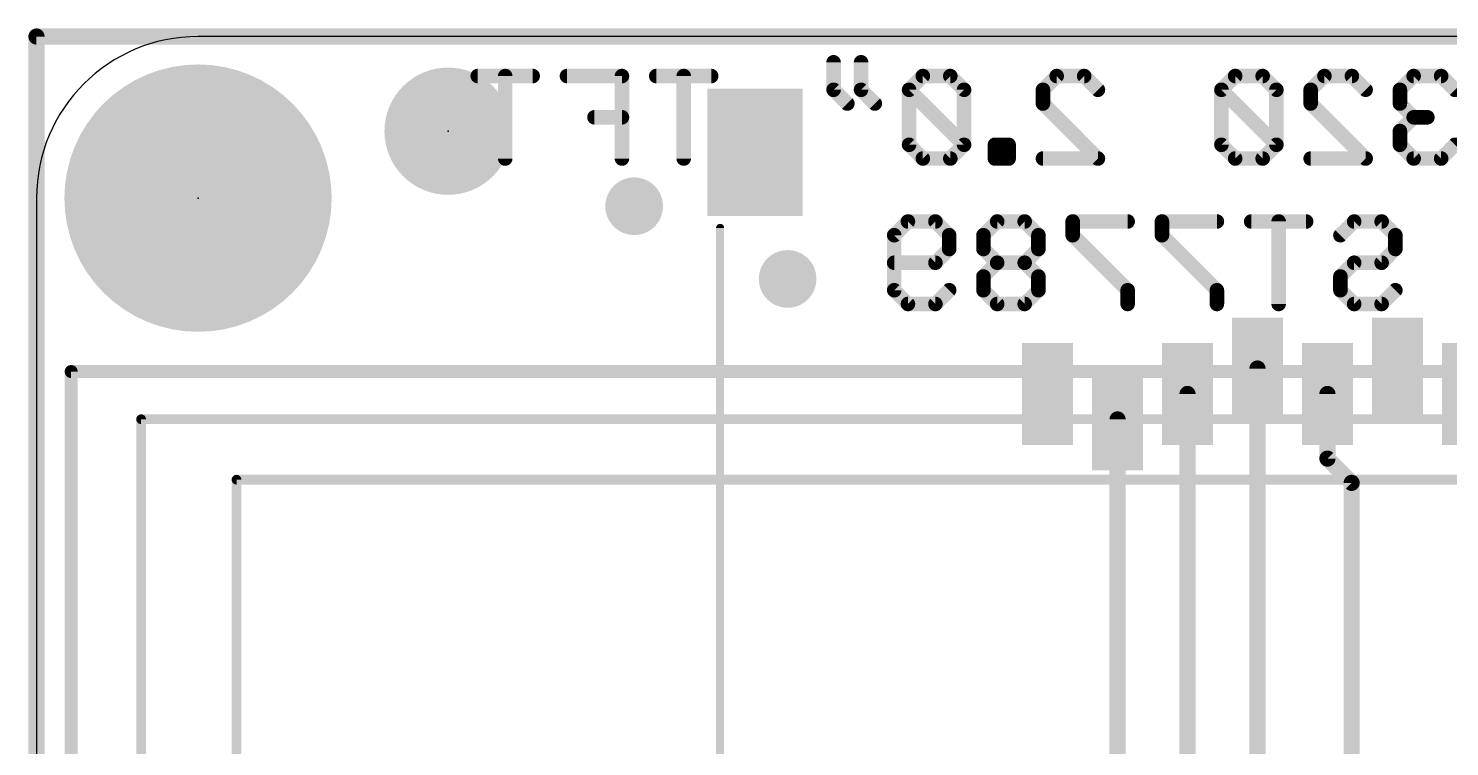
# Model space of a CAD drawing. Extents: x -0.1 to 35.7, y -0.1 to 59.2.
# Drawn here: x -0.13 to 22.22, y 47.9 to 59.18 of the extents above; entities that cross this region are included whole.
import ezdxf

# ---------------------------------------------------------------- set-up
doc = ezdxf.new("R2010")
doc.units = 0
for name, color, linetype in [('1', 12, 'CONTINUOUS'), ('16', 5, 'CONTINUOUS'), ('17', 110, 'CONTINUOUS'), ('18', 110, 'CONTINUOUS'), ('20', 53, 'CONTINUOUS'), ('21', 40, 'CONTINUOUS'), ('22', 6, 'CONTINUOUS'), ('23', 40, 'CONTINUOUS'), ('29', 253, 'CONTINUOUS'), ('30', 253, 'CONTINUOUS'), ('39', 12, 'CONTINUOUS'), ('40', 132, 'CONTINUOUS'), ('41', 12, 'CONTINUOUS'), ('42', 132, 'CONTINUOUS'), ('52', 253, 'CONTINUOUS')]:
    doc.layers.add(name, color=color, linetype=linetype)

# ---------------------------------------------------------------- blocks, each defined once
blk = doc.blocks.new('RECT')
blk.add_solid([(-0.5, -0.5), (0.5, -0.5), (-0.5, 0.5), (0.5, 0.5)])
blk = doc.blocks.new('PIE')
at = {"const_width": 0.5}
blk.add_lwpolyline([(0, -0.25, 1), (0, 0.25, 1), (0, -0.25)], format="xyb", dxfattribs=at)
blk = doc.blocks.new('ROUNDP')
at = {"const_width": 0.5}
blk.add_lwpolyline([(0, -0.25, 1), (0, 0.25, 1), (0, -0.25)], format="xyb", dxfattribs=at)
blk = doc.blocks.new('ROUNDV')
at = {"const_width": 0.5}
blk.add_lwpolyline([(0, -0.25, 1), (0, 0.25, 1), (0, -0.25)], format="xyb", dxfattribs=at)

msp = doc.modelspace()

# ---------------------------------------------------------------- linework, layer by layer
at = {"layer": '1', "const_width": 0.254}
for points in [[(0, 59.055), (35.56, 59.055)], [(0, 0), (0, 59.055)], [(19.199, 53.837), (19.199, 43.561)], [(18.099, 53.437), (18.099, 44.104)], [(20.299, 53.437), (20.299, 52.421)], [(16.999, 53.037), (16.999, 47.479)], [(20.68, 52.04), (20.299, 52.421)], [(20.68, 52.04), (20.68, 24.913)]]:
    msp.add_lwpolyline(points, dxfattribs=at)
at = {"layer": '1', "const_width": 0.127}
for points in [[(0, 59.1185, 1), (0, 58.9915)], [(0.0635, 59.055, 1), (-0.0635, 59.055)], [(19.2625, 53.837, 1), (19.1355, 53.837)], [(18.1625, 53.437, 1), (18.0355, 53.437)], [(20.3625, 53.437, 1), (20.2355, 53.437)], [(17.0625, 53.037, 1), (16.9355, 53.037)], [(20.3439, 52.4659, 1), (20.2541, 52.3761)], [(20.2355, 52.421, 1), (20.3625, 52.421)], [(20.7435, 52.04, 1), (20.6165, 52.04)], [(20.6351, 51.9951, 1), (20.7249, 52.0849)]]:
    msp.add_lwpolyline(points, format="xyb", dxfattribs=at)
at = {"layer": '16', "const_width": 0.254}
for points in [[(0, 59.055), (35.56, 59.055)], [(0, 0), (0, 59.055)]]:
    msp.add_lwpolyline(points, dxfattribs=at)
at = {"layer": '16', "const_width": 0.127}
for points in [[(0, 59.1185, 1), (0, 58.9915)], [(0.0635, 59.055, 1), (-0.0635, 59.055)]]:
    msp.add_lwpolyline(points, format="xyb", dxfattribs=at)
at = {"layer": '20'}
for p, q in [((33.02, 59.055), (2.54, 59.055)), ((0, 56.515), (0, 2.54))]:
    msp.add_line(p, q, dxfattribs=at)
msp.add_arc((2.54, 56.515), 2.54, 90, 180, dxfattribs=at)
at = {"layer": '21'}
for points, const_width in [([(2.54, 54.515, 1), (2.54, 58.515, 1), (2.54, 54.515)], 0.2032), ([(10.7808, 56.047, 1), (10.7172, 56.047)], 0.0635)]:
    msp.add_lwpolyline(points, format="xyb", dxfattribs=dict(at, const_width=const_width))
at = {"layer": '21', "const_width": 0.127}
msp.add_lwpolyline([(10.749, 42.697), (10.749, 56.047)], dxfattribs=at)
at = {"layer": '22'}
for points, const_width in [([(7.8025, 58.4338), (6.9382, 58.4338)], 0.2286), ([(7.3704, 57.1373), (7.3704, 58.4338)], 0.2286), ([(9.2058, 58.4338), (8.3415, 58.4338)], 0.2286), ([(9.2058, 57.1373), (9.2058, 58.4338)], 0.2286), ([(10.6091, 58.4338), (9.7447, 58.4338)], 0.2286), ([(10.1769, 57.1373), (10.1769, 58.4338)], 0.2286), ([(12.5335, 58.6499), (12.5335, 58.2177)], 0.2286), ([(12.9657, 58.6499), (12.9657, 58.2177)], 0.2286), ([(13.9368, 58.4338), (13.7207, 58.2177)], 0.2286), ([(14.3689, 58.4338), (13.9368, 58.4338)], 0.2286), ([(14.585, 58.2177), (14.3689, 58.4338)], 0.2286), ([(15.8256, 58.2177), (16.0417, 58.4338)], 0.2286), ([(16.0417, 58.4338), (16.4739, 58.4338)], 0.2286), ([(16.4739, 58.4338), (16.6899, 58.2177)], 0.2286), ([(18.8483, 58.4338), (18.6322, 58.2177)], 0.2286), ([(19.2804, 58.4338), (18.8483, 58.4338)], 0.2286), ([(19.4965, 58.2177), (19.2804, 58.4338)], 0.2286), ([(20.0354, 58.2177), (20.2515, 58.4338)], 0.2286), ([(20.2515, 58.4338), (20.6837, 58.4338)], 0.2286), ([(20.6837, 58.4338), (20.8998, 58.2177)], 0.2286), ([(21.6548, 58.4338), (21.4387, 58.2177)], 0.2286), ([(22.087, 58.4338), (21.6548, 58.4338)], 0.2286), ([(22.3031, 58.2177), (22.087, 58.4338)], 0.2286), ([(12.5335, 58.2177), (12.7496, 58.0016)], 0.2286), ([(12.9657, 58.2177), (13.1818, 58.0016)], 0.2286), ([(13.7207, 58.2177), (13.7207, 57.3534)], 0.2286), ([(14.585, 57.3534), (13.7207, 58.2177)], 0.2286), ([(14.585, 57.3534), (14.585, 58.2177)], 0.2286), ([(15.8256, 58.0016), (15.8256, 58.2177)], 0.2286), ([(18.6322, 58.2177), (18.6322, 57.3534)], 0.2286), ([(19.4965, 57.3534), (18.6322, 58.2177)], 0.2286), ([(19.4965, 57.3534), (19.4965, 58.2177)], 0.2286), ([(20.0354, 58.0016), (20.0354, 58.2177)], 0.2286), ([(21.4387, 58.2177), (21.4387, 58.0016)], 0.2286), ([(16.6899, 57.1373), (15.8256, 58.0016)], 0.2286), ([(20.8998, 57.1373), (20.0354, 58.0016)], 0.2286), ([(21.4387, 58.0016), (21.6548, 57.7856)], 0.2286), ([(9.2058, 57.7856), (8.7736, 57.7856)], 0.2286), ([(21.6548, 57.7856), (21.4387, 57.5695)], 0.2286), ([(21.6548, 57.7856), (21.8709, 57.7856)], 0.2286), ([(21.4387, 57.5695), (21.4387, 57.3534)], 0.2286), ([(13.7207, 57.3534), (13.9368, 57.1373)], 0.2286), ([(14.3689, 57.1373), (14.585, 57.3534)], 0.2286), ([(15.2867, 57.3534), (15.0706, 57.3534)], 0.2286), ([(15.0706, 57.3534), (15.0706, 57.1373)], 0.2286), ([(15.2867, 57.1373), (15.2867, 57.3534)], 0.2286), ([(18.6322, 57.3534), (18.8483, 57.1373)], 0.2286), ([(19.2804, 57.1373), (19.4965, 57.3534)], 0.2286), ([(21.4387, 57.3534), (21.6548, 57.1373)], 0.2286), ([(22.087, 57.1373), (22.3031, 57.3534)], 0.2286), ([(13.9368, 57.1373), (14.3689, 57.1373)], 0.2286), ([(15.0706, 57.1373), (15.2867, 57.1373)], 0.2286), ([(15.8256, 57.1373), (16.6899, 57.1373)], 0.2286), ([(18.8483, 57.1373), (19.2804, 57.1373)], 0.2286), ([(20.0354, 57.1373), (20.8998, 57.1373)], 0.2286), ([(21.6548, 57.1373), (22.087, 57.1373)], 0.2286), ([(13.4868, 55.9317), (13.7029, 56.1478)], 0.2286), ([(13.7029, 56.1478), (14.1351, 56.1478)], 0.2286), ([(14.1351, 56.1478), (14.3511, 55.9317)], 0.2286), ([(15.1062, 56.1478), (14.8901, 55.9317)], 0.2286), ([(15.5383, 56.1478), (15.1062, 56.1478)], 0.2286), ([(15.7544, 55.9317), (15.5383, 56.1478)], 0.2286), ([(17.1577, 56.1478), (16.2934, 56.1478)], 0.2286), ([(16.2934, 56.1478), (16.2934, 55.9317)], 0.2286), ([(18.561, 56.1478), (17.6966, 56.1478)], 0.2286), ([(17.6966, 56.1478), (17.6966, 55.9317)], 0.2286), ([(19.9643, 56.1478), (19.0999, 56.1478)], 0.2286), ([(19.5321, 54.8513), (19.5321, 56.1478)], 0.2286), ([(20.5032, 55.9317), (20.7193, 56.1478)], 0.2286), ([(20.7193, 56.1478), (21.1515, 56.1478)], 0.2286), ([(21.1515, 56.1478), (21.3675, 55.9317)], 0.2286), ([(13.4868, 55.0674), (13.4868, 55.9317)], 0.2286), ([(14.3511, 55.9317), (14.3511, 55.7156)], 0.2286), ([(14.8901, 55.9317), (14.8901, 55.7156)], 0.2286), ([(15.7544, 55.7156), (15.7544, 55.9317)], 0.2286), ([(16.2934, 55.9317), (17.1577, 55.0674)], 0.2286), ([(17.6966, 55.9317), (18.561, 55.0674)], 0.2286), ([(21.3675, 55.9317), (21.3675, 55.7156)], 0.2286), ([(14.3511, 55.7156), (14.1351, 55.4996)], 0.2286), ([(14.8901, 55.7156), (15.1062, 55.4996)], 0.2286), ([(15.5383, 55.4996), (15.7544, 55.7156)], 0.2286), ([(21.3675, 55.7156), (21.1515, 55.4996)], 0.2286), ([(14.1351, 55.4996), (13.4868, 55.4996)], 0.2286), ([(15.1062, 55.4996), (14.8901, 55.2835)], 0.2286), ([(15.5383, 55.4996), (15.1062, 55.4996)], 0.2286), ([(15.7544, 55.2835), (15.5383, 55.4996)], 0.2286), ([(20.7193, 55.4996), (20.5032, 55.2835)], 0.2286), ([(21.1515, 55.4996), (20.7193, 55.4996)], 0.2286), ([(14.8901, 55.2835), (14.8901, 55.0674)], 0.2286), ([(15.7544, 55.0674), (15.7544, 55.2835)], 0.2286), ([(20.5032, 55.2835), (20.5032, 55.0674)], 0.2286), ([(13.7029, 54.8513), (13.4868, 55.0674)], 0.2286), ([(14.3511, 55.0674), (14.1351, 54.8513)], 0.2286), ([(14.8901, 55.0674), (15.1062, 54.8513)], 0.2286), ([(15.5383, 54.8513), (15.7544, 55.0674)], 0.2286), ([(17.1577, 55.0674), (17.1577, 54.8513)], 0.2286), ([(18.561, 55.0674), (18.561, 54.8513)], 0.2286), ([(20.5032, 55.0674), (20.7193, 54.8513)], 0.2286), ([(21.1515, 54.8513), (21.3675, 55.0674)], 0.2286), ([(14.1351, 54.8513), (13.7029, 54.8513)], 0.2286), ([(15.1062, 54.8513), (15.5383, 54.8513)], 0.2286), ([(20.7193, 54.8513), (21.1515, 54.8513)], 0.2286), ([(35.145, 53.79), (0.545, 53.79)], 0.2032), ([(0.545, 53.79), (0.545, 5.79)], 0.2032)]:
    msp.add_lwpolyline(points, dxfattribs=dict(at, const_width=const_width))
for points, const_width in [([(6.9382, 58.491, 1), (6.9382, 58.3767)], 0.1143), ([(7.4275, 58.4338, 1), (7.3132, 58.4338)], 0.1143), ([(7.8025, 58.3767, 1), (7.8025, 58.491)], 0.1143), ([(8.3415, 58.491, 1), (8.3415, 58.3767)], 0.1143), ([(9.263, 58.4338, 1), (9.1487, 58.4338)], 0.1143), ([(9.2058, 58.3767, 1), (9.2058, 58.491)], 0.1143), ([(9.7447, 58.491, 1), (9.7447, 58.3767)], 0.1143), ([(10.2341, 58.4338, 1), (10.1198, 58.4338)], 0.1143), ([(10.6091, 58.3767, 1), (10.6091, 58.491)], 0.1143), ([(12.5907, 58.6499, 1), (12.4764, 58.6499)], 0.1143), ([(13.0228, 58.6499, 1), (12.9085, 58.6499)], 0.1143), ([(13.9368, 58.491, 1), (13.9368, 58.3767)], 0.1143), ([(14.4094, 58.4742, 1), (14.3285, 58.3934)], 0.1143), ([(14.3689, 58.3767, 1), (14.3689, 58.491)], 0.1143), ([(16.0417, 58.491, 1), (16.0417, 58.3767)], 0.1143), ([(16.4739, 58.3767, 1), (16.4739, 58.491)], 0.1143), ([(18.8483, 58.491, 1), (18.8483, 58.3767)], 0.1143), ([(18.8887, 58.3934, 1), (18.8078, 58.4742)], 0.1143), ([(19.2804, 58.3767, 1), (19.2804, 58.491)], 0.1143), ([(20.2515, 58.491, 1), (20.2515, 58.3767)], 0.1143), ([(20.6837, 58.3767, 1), (20.6837, 58.491)], 0.1143), ([(21.6548, 58.491, 1), (21.6548, 58.3767)], 0.1143), ([(22.087, 58.3767, 1), (22.087, 58.491)], 0.1143), ([(12.5739, 58.2581, 1), (12.4931, 58.1773)], 0.1143), ([(13.0061, 58.2581, 1), (12.9253, 58.1773)], 0.1143), ([(13.7778, 58.2177, 1), (13.6635, 58.2177)], 0.1143), ([(13.7611, 58.2581, 1), (13.6803, 58.1773)], 0.1143), ([(13.9772, 58.3934, 1), (13.8964, 58.4742)], 0.1143), ([(14.6422, 58.2177, 1), (14.5279, 58.2177)], 0.1143), ([(15.8828, 58.2177, 1), (15.7685, 58.2177)], 0.1143), ([(16.0821, 58.3934, 1), (16.0013, 58.4742)], 0.1143), ([(16.5143, 58.4742, 1), (16.4335, 58.3934)], 0.1143), ([(18.6893, 58.2177, 1), (18.575, 58.2177)], 0.1143), ([(18.6726, 58.2581, 1), (18.5918, 58.1773)], 0.1143), ([(19.3208, 58.4742, 1), (19.24, 58.3934)], 0.1143), ([(19.5537, 58.2177, 1), (19.4394, 58.2177)], 0.1143), ([(20.0926, 58.2177, 1), (19.9783, 58.2177)], 0.1143), ([(20.2919, 58.3934, 1), (20.2111, 58.4742)], 0.1143), ([(20.7241, 58.4742, 1), (20.6433, 58.3934)], 0.1143), ([(21.4959, 58.2177, 1), (21.3816, 58.2177)], 0.1143), ([(21.6952, 58.3934, 1), (21.6144, 58.4742)], 0.1143), ([(22.1274, 58.4742, 1), (22.0466, 58.3934)], 0.1143), ([(12.4764, 58.2177, 1), (12.5907, 58.2177)], 0.1143), ([(12.9085, 58.2177, 1), (13.0228, 58.2177)], 0.1143), ([(13.6803, 58.2581, 1), (13.7611, 58.1773)], 0.1143), ([(14.5446, 58.1773, 1), (14.6254, 58.2581)], 0.1143), ([(15.7852, 58.2581, 1), (15.866, 58.1773)], 0.1143), ([(15.866, 58.042, 1), (15.7852, 57.9612)], 0.1143), ([(16.6495, 58.1773, 1), (16.7304, 58.2581)], 0.1143), ([(18.5918, 58.2581, 1), (18.6726, 58.1773)], 0.1143), ([(19.4561, 58.1773, 1), (19.5369, 58.2581)], 0.1143), ([(19.995, 58.2581, 1), (20.0759, 58.1773)], 0.1143), ([(20.0759, 58.042, 1), (19.995, 57.9612)], 0.1143), ([(20.8594, 58.1773, 1), (20.9402, 58.2581)], 0.1143), ([(21.3983, 58.2581, 1), (21.4791, 58.1773)], 0.1143), ([(21.4791, 58.042, 1), (21.3983, 57.9612)], 0.1143), ([(22.2627, 58.1773, 1), (22.3435, 58.2581)], 0.1143), ([(8.7736, 57.8427, 1), (8.7736, 57.7284)], 0.1143), ([(9.2058, 57.7284, 1), (9.2058, 57.8427)], 0.1143), ([(12.7092, 57.9612, 1), (12.79, 58.042)], 0.1143), ([(13.1413, 57.9612, 1), (13.2222, 58.042)], 0.1143), ([(15.7685, 58.0016, 1), (15.8828, 58.0016)], 0.1143), ([(19.9783, 58.0016, 1), (20.0926, 58.0016)], 0.1143), ([(21.3816, 58.0016, 1), (21.4959, 58.0016)], 0.1143), ([(21.6548, 57.8427, 1), (21.6548, 57.7284)], 0.1143), ([(21.6952, 57.7451, 1), (21.6144, 57.826)], 0.1143), ([(21.6144, 57.7451, 1), (21.6952, 57.826)], 0.1143), ([(21.8709, 57.7284, 1), (21.8709, 57.8427)], 0.1143), ([(21.4959, 57.5695, 1), (21.3816, 57.5695)], 0.1143), ([(21.3983, 57.6099, 1), (21.4791, 57.5291)], 0.1143), ([(13.7611, 57.3938, 1), (13.6803, 57.313)], 0.1143), ([(14.6254, 57.313, 1), (14.5446, 57.3938)], 0.1143), ([(14.5446, 57.313, 1), (14.6254, 57.3938)], 0.1143), ([(15.1277, 57.3534, 1), (15.0134, 57.3534)], 0.1143), ([(15.0706, 57.4105, 1), (15.0706, 57.2962)], 0.1143), ([(15.3438, 57.3534, 1), (15.2295, 57.3534)], 0.1143), ([(15.2867, 57.2962, 1), (15.2867, 57.4105)], 0.1143), ([(18.6726, 57.3938, 1), (18.5918, 57.313)], 0.1143), ([(19.5369, 57.313, 1), (19.4561, 57.3938)], 0.1143), ([(19.4561, 57.313, 1), (19.5369, 57.3938)], 0.1143), ([(21.4791, 57.3938, 1), (21.3983, 57.313)], 0.1143), ([(22.3435, 57.313, 1), (22.2627, 57.3938)], 0.1143), ([(13.6635, 57.3534, 1), (13.7778, 57.3534)], 0.1143), ([(13.9368, 57.1945, 1), (13.9368, 57.0802)], 0.1143), ([(13.8964, 57.0969, 1), (13.9772, 57.1777)], 0.1143), ([(14.3285, 57.1777, 1), (14.4094, 57.0969)], 0.1143), ([(14.3689, 57.0802, 1), (14.3689, 57.1945)], 0.1143), ([(14.5279, 57.3534, 1), (14.6422, 57.3534)], 0.1143), ([(15.0706, 57.1945, 1), (15.0706, 57.0802)], 0.1143), ([(15.2867, 57.0802, 1), (15.2867, 57.1945)], 0.1143), ([(15.8256, 57.1945, 1), (15.8256, 57.0802)], 0.1143), ([(16.6495, 57.0969, 1), (16.7304, 57.1777)], 0.1143), ([(16.6899, 57.0802, 1), (16.6899, 57.1945)], 0.1143), ([(18.575, 57.3534, 1), (18.6893, 57.3534)], 0.1143), ([(18.8483, 57.1945, 1), (18.8483, 57.0802)], 0.1143), ([(18.8078, 57.0969, 1), (18.8887, 57.1777)], 0.1143), ([(19.24, 57.1777, 1), (19.3208, 57.0969)], 0.1143), ([(19.2804, 57.0802, 1), (19.2804, 57.1945)], 0.1143), ([(19.4394, 57.3534, 1), (19.5537, 57.3534)], 0.1143), ([(20.0354, 57.1945, 1), (20.0354, 57.0802)], 0.1143), ([(20.8594, 57.0969, 1), (20.9402, 57.1777)], 0.1143), ([(20.8998, 57.0802, 1), (20.8998, 57.1945)], 0.1143), ([(21.3816, 57.3534, 1), (21.4959, 57.3534)], 0.1143), ([(21.6548, 57.1945, 1), (21.6548, 57.0802)], 0.1143), ([(21.6144, 57.0969, 1), (21.6952, 57.1777)], 0.1143), ([(22.0466, 57.1777, 1), (22.1274, 57.0969)], 0.1143), ([(22.087, 57.0802, 1), (22.087, 57.1945)], 0.1143), ([(7.3132, 57.1373, 1), (7.4275, 57.1373)], 0.1143), ([(9.1487, 57.1373, 1), (9.263, 57.1373)], 0.1143), ([(10.1198, 57.1373, 1), (10.2341, 57.1373)], 0.1143), ([(15.0134, 57.1373, 1), (15.1277, 57.1373)], 0.1143), ([(15.2295, 57.1373, 1), (15.3438, 57.1373)], 0.1143), ([(13.7029, 56.205, 1), (13.7029, 56.0907)], 0.1143), ([(13.7433, 56.1074, 1), (13.6625, 56.1882)], 0.1143), ([(14.1755, 56.1882, 1), (14.0947, 56.1074)], 0.1143), ([(14.1351, 56.0907, 1), (14.1351, 56.205)], 0.1143), ([(15.1062, 56.205, 1), (15.1062, 56.0907)], 0.1143), ([(15.1466, 56.1074, 1), (15.0658, 56.1882)], 0.1143), ([(15.5788, 56.1882, 1), (15.4979, 56.1074)], 0.1143), ([(15.5383, 56.0907, 1), (15.5383, 56.205)], 0.1143), ([(16.2934, 56.205, 1), (16.2934, 56.0907)], 0.1143), ([(16.3505, 56.1478, 1), (16.2362, 56.1478)], 0.1143), ([(17.1577, 56.0907, 1), (17.1577, 56.205)], 0.1143), ([(17.6966, 56.205, 1), (17.6966, 56.0907)], 0.1143), ([(17.7538, 56.1478, 1), (17.6395, 56.1478)], 0.1143), ([(18.561, 56.0907, 1), (18.561, 56.205)], 0.1143), ([(19.0999, 56.205, 1), (19.0999, 56.0907)], 0.1143), ([(19.5892, 56.1478, 1), (19.4749, 56.1478)], 0.1143), ([(19.9643, 56.0907, 1), (19.9643, 56.205)], 0.1143), ([(20.7193, 56.205, 1), (20.7193, 56.0907)], 0.1143), ([(20.7597, 56.1074, 1), (20.6789, 56.1882)], 0.1143), ([(21.1919, 56.1882, 1), (21.111, 56.1074)], 0.1143), ([(21.1515, 56.0907, 1), (21.1515, 56.205)], 0.1143), ([(13.4464, 55.9721, 1), (13.5272, 55.8913)], 0.1143), ([(13.544, 55.9317, 1), (13.4297, 55.9317)], 0.1143), ([(14.4083, 55.9317, 1), (14.294, 55.9317)], 0.1143), ([(14.3107, 55.8913, 1), (14.3916, 55.9721)], 0.1143), ([(14.9472, 55.9317, 1), (14.8329, 55.9317)], 0.1143), ([(14.8497, 55.9721, 1), (14.9305, 55.8913)], 0.1143), ([(15.8116, 55.9317, 1), (15.6973, 55.9317)], 0.1143), ([(15.714, 55.8913, 1), (15.7948, 55.9721)], 0.1143), ([(16.3338, 55.9721, 1), (16.253, 55.8913)], 0.1143), ([(16.2362, 55.9317, 1), (16.3505, 55.9317)], 0.1143), ([(17.7371, 55.9721, 1), (17.6562, 55.8913)], 0.1143), ([(17.6395, 55.9317, 1), (17.7538, 55.9317)], 0.1143), ([(20.4628, 55.9721, 1), (20.5436, 55.8913)], 0.1143), ([(21.4247, 55.9317, 1), (21.3104, 55.9317)], 0.1143), ([(21.3271, 55.8913, 1), (21.4079, 55.9721)], 0.1143), ([(14.294, 55.7156, 1), (14.4083, 55.7156)], 0.1143), ([(14.3916, 55.6752, 1), (14.3107, 55.756)], 0.1143), ([(14.9305, 55.756, 1), (14.8497, 55.6752)], 0.1143), ([(14.8329, 55.7156, 1), (14.9472, 55.7156)], 0.1143), ([(15.6973, 55.7156, 1), (15.8116, 55.7156)], 0.1143), ([(15.7948, 55.6752, 1), (15.714, 55.756)], 0.1143), ([(21.3104, 55.7156, 1), (21.4247, 55.7156)], 0.1143), ([(21.4079, 55.6752, 1), (21.3271, 55.756)], 0.1143), ([(13.4868, 55.5567, 1), (13.4868, 55.4424)], 0.1143), ([(14.0947, 55.54, 1), (14.1755, 55.4591)], 0.1143), ([(14.1351, 55.4424, 1), (14.1351, 55.5567)], 0.1143), ([(15.1062, 55.5567, 1), (15.1062, 55.4424)], 0.1143), ([(15.1466, 55.4591, 1), (15.0658, 55.54)], 0.1143), ([(15.0658, 55.4591, 1), (15.1466, 55.54)], 0.1143), ([(15.5788, 55.54, 1), (15.4979, 55.4591)], 0.1143), ([(15.4979, 55.54, 1), (15.5788, 55.4591)], 0.1143), ([(15.5383, 55.4424, 1), (15.5383, 55.5567)], 0.1143), ([(20.7193, 55.5567, 1), (20.7193, 55.4424)], 0.1143), ([(20.7597, 55.4591, 1), (20.6789, 55.54)], 0.1143), ([(21.111, 55.54, 1), (21.1919, 55.4591)], 0.1143), ([(21.1515, 55.4424, 1), (21.1515, 55.5567)], 0.1143), ([(14.9472, 55.2835, 1), (14.8329, 55.2835)], 0.1143), ([(14.8497, 55.3239, 1), (14.9305, 55.2431)], 0.1143), ([(15.8116, 55.2835, 1), (15.6973, 55.2835)], 0.1143), ([(15.714, 55.2431, 1), (15.7948, 55.3239)], 0.1143), ([(20.5603, 55.2835, 1), (20.446, 55.2835)], 0.1143), ([(20.4628, 55.3239, 1), (20.5436, 55.2431)], 0.1143), ([(13.5272, 55.1078, 1), (13.4464, 55.027)], 0.1143), ([(13.4297, 55.0674, 1), (13.544, 55.0674)], 0.1143), ([(14.3916, 55.027, 1), (14.3107, 55.1078)], 0.1143), ([(14.9305, 55.1078, 1), (14.8497, 55.027)], 0.1143), ([(14.8329, 55.0674, 1), (14.9472, 55.0674)], 0.1143), ([(15.6973, 55.0674, 1), (15.8116, 55.0674)], 0.1143), ([(15.7948, 55.027, 1), (15.714, 55.1078)], 0.1143), ([(17.2149, 55.0674, 1), (17.1006, 55.0674)], 0.1143), ([(17.1173, 55.027, 1), (17.1981, 55.1078)], 0.1143), ([(18.6181, 55.0674, 1), (18.5038, 55.0674)], 0.1143), ([(18.5206, 55.027, 1), (18.6014, 55.1078)], 0.1143), ([(20.5436, 55.1078, 1), (20.4628, 55.027)], 0.1143), ([(20.446, 55.0674, 1), (20.5603, 55.0674)], 0.1143), ([(21.4079, 55.027, 1), (21.3271, 55.1078)], 0.1143), ([(13.7029, 54.9085, 1), (13.7029, 54.7942)], 0.1143), ([(13.6625, 54.8109, 1), (13.7433, 54.8917)], 0.1143), ([(14.0947, 54.8917, 1), (14.1755, 54.8109)], 0.1143), ([(14.1351, 54.7942, 1), (14.1351, 54.9085)], 0.1143), ([(15.1062, 54.9085, 1), (15.1062, 54.7942)], 0.1143), ([(15.0658, 54.8109, 1), (15.1466, 54.8917)], 0.1143), ([(15.4979, 54.8917, 1), (15.5788, 54.8109)], 0.1143), ([(15.5383, 54.7942, 1), (15.5383, 54.9085)], 0.1143), ([(17.1006, 54.8513, 1), (17.2149, 54.8513)], 0.1143), ([(18.5038, 54.8513, 1), (18.6181, 54.8513)], 0.1143), ([(19.4749, 54.8513, 1), (19.5892, 54.8513)], 0.1143), ([(20.7193, 54.9085, 1), (20.7193, 54.7942)], 0.1143), ([(20.6789, 54.8109, 1), (20.7597, 54.8917)], 0.1143), ([(21.111, 54.8917, 1), (21.1919, 54.8109)], 0.1143), ([(21.1515, 54.7942, 1), (21.1515, 54.9085)], 0.1143), ([(0.545, 53.8408, 1), (0.545, 53.7392)], 0.1016), ([(0.5958, 53.79, 1), (0.4942, 53.79)], 0.1016)]:
    msp.add_lwpolyline(points, format="xyb", dxfattribs=dict(at, const_width=const_width))
at = {"layer": '23'}
for p in [(6.471, 57.567), (2.54, 56.515)]:
    msp.add_point(p, dxfattribs=at)
at = {"layer": '29'}
for points, const_width in [([(6.471, 58.317, 0.4142), (5.721, 57.567)], 0.5), ([(7.221, 57.567, 0.4142), (6.471, 58.317)], 0.5), ([(6.471, 58.442, 1), (6.471, 58.192)], 0.25), ([(6.471, 58.192, 1), (6.471, 58.442)], 0.25), ([(5.721, 57.567, 0.4142), (6.471, 56.817)], 0.5), ([(5.846, 57.567, 1), (5.596, 57.567)], 0.25), ([(5.596, 57.567, 1), (5.846, 57.567)], 0.25), ([(6.471, 56.817, 0.4142), (7.221, 57.567)], 0.5), ([(7.346, 57.567, 1), (7.096, 57.567)], 0.25), ([(7.096, 57.567, 1), (7.346, 57.567)], 0.25), ([(6.471, 56.942, 1), (6.471, 56.692)], 0.25), ([(6.471, 56.692, 1), (6.471, 56.942)], 0.25)]:
    msp.add_lwpolyline(points, format="xyb", dxfattribs=dict(at, const_width=const_width))
at = {"layer": '39'}
for points, const_width in [([(6.471, 58.317, 0.4142), (5.721, 57.567)], 0.5), ([(7.221, 57.567, 0.4142), (6.471, 58.317)], 0.5), ([(6.471, 58.442, 1), (6.471, 58.192)], 0.25), ([(6.471, 58.192, 1), (6.471, 58.442)], 0.25), ([(2.54, 55.515, 1), (2.54, 57.515, 1), (2.54, 55.515)], 2.032), ([(5.721, 57.567, 0.4142), (6.471, 56.817)], 0.5), ([(5.846, 57.567, 1), (5.596, 57.567)], 0.25), ([(5.596, 57.567, 1), (5.846, 57.567)], 0.25), ([(6.471, 56.817, 0.4142), (7.221, 57.567)], 0.5), ([(7.346, 57.567, 1), (7.096, 57.567)], 0.25), ([(7.096, 57.567, 1), (7.346, 57.567)], 0.25), ([(6.471, 56.942, 1), (6.471, 56.692)], 0.25), ([(6.471, 56.692, 1), (6.471, 56.942)], 0.25)]:
    msp.add_lwpolyline(points, format="xyb", dxfattribs=dict(at, const_width=const_width))
at = {"layer": '40', "const_width": 2.032}
msp.add_lwpolyline([(2.54, 55.515, 1), (2.54, 57.515, 1), (2.54, 55.515)], format="xyb", dxfattribs=at)
at = {"layer": '41'}
for points, const_width in [([(6.471, 58.317, 0.4142), (5.721, 57.567)], 0.5), ([(7.221, 57.567, 0.4142), (6.471, 58.317)], 0.5), ([(6.471, 58.442, 1), (6.471, 58.192)], 0.25), ([(6.471, 58.192, 1), (6.471, 58.442)], 0.25), ([(2.54, 55.515, 1), (2.54, 57.515, 1), (2.54, 55.515)], 2.032), ([(5.721, 57.567, 0.4142), (6.471, 56.817)], 0.5), ([(5.846, 57.567, 1), (5.596, 57.567)], 0.25), ([(5.596, 57.567, 1), (5.846, 57.567)], 0.25), ([(6.471, 56.817, 0.4142), (7.221, 57.567)], 0.5), ([(7.346, 57.567, 1), (7.096, 57.567)], 0.25), ([(7.096, 57.567, 1), (7.346, 57.567)], 0.25), ([(6.471, 56.942, 1), (6.471, 56.692)], 0.25), ([(6.471, 56.692, 1), (6.471, 56.942)], 0.25)]:
    msp.add_lwpolyline(points, format="xyb", dxfattribs=dict(at, const_width=const_width))
at = {"layer": '42', "const_width": 2.032}
msp.add_lwpolyline([(2.54, 55.515, 1), (2.54, 57.515, 1), (2.54, 55.515)], format="xyb", dxfattribs=at)
at = {"layer": '52', "const_width": 0.1524}
for points in [[(1.645, 9.14), (1.645, 53.04)], [(1.645, 53.04), (33.845, 53.04)], [(32.445, 52.09), (3.145, 52.09)], [(3.145, 52.09), (3.145, 11.29)]]:
    msp.add_lwpolyline(points, dxfattribs=at)
at = {"layer": '52', "const_width": 0.0762}
for points in [[(1.6831, 53.04, 1), (1.6069, 53.04)], [(1.645, 53.0781, 1), (1.645, 53.0019)], [(3.145, 52.1281, 1), (3.145, 52.0519)], [(3.1831, 52.09, 1), (3.1069, 52.09)]]:
    msp.add_lwpolyline(points, format="xyb", dxfattribs=at)

# ---------------------------------------------------------------- block references
at = {"layer": '1', "rotation": 180}
for p, xscale, yscale in [((11.299, 57.237), 1.4, 1.9), ((19.199, 53.837), 0.7, 1.5), ((21.399, 53.837), 0.7, 1.5), ((15.899, 53.437), 0.7, 1.5), ((18.099, 53.437), 0.7, 1.5), ((20.299, 53.437), 0.7, 1.5), ((22.499, 53.437), 0.7, 1.5), ((16.999, 53.037), 0.7, 1.5)]:
    msp.add_blockref('RECT', p, dxfattribs=dict(at, xscale=xscale, yscale=yscale))
at = {"layer": '1'}
msp.add_blockref('PIE', (6.471, 57.567), dxfattribs=at)
at = {"layer": '17', "xscale": 3.516, "yscale": 3.516}
msp.add_blockref('ROUNDP', (2.54, 56.515), dxfattribs=at)
msp.add_blockref('ROUNDP', (2.54, 56.515), dxfattribs=at)
at = {"layer": '18', "xscale": 0.9064, "yscale": 0.9064}
for p in [(9.398, 56.388), (9.398, 56.388), (11.811, 55.245), (11.811, 55.245)]:
    msp.add_blockref('ROUNDV', p, dxfattribs=at)
at = {"layer": '29'}
for name, p, xscale, yscale in [('ROUNDP', (2.54, 56.515), 3.6176, 3.6176), ('PIE', (6.471, 57.567), 1.1016, 1.1016)]:
    msp.add_blockref(name, p, dxfattribs=dict(at, xscale=xscale, yscale=yscale))
at = {"layer": '29', "rotation": 180}
for p, xscale, yscale in [((11.299, 57.237), 1.5016, 2.0016), ((19.199, 53.837), 0.8016, 1.6016), ((21.399, 53.837), 0.8016, 1.6016), ((15.899, 53.437), 0.8016, 1.6016), ((18.099, 53.437), 0.8016, 1.6016), ((20.299, 53.437), 0.8016, 1.6016), ((22.499, 53.437), 0.8016, 1.6016), ((16.999, 53.037), 0.8016, 1.6016)]:
    msp.add_blockref('RECT', p, dxfattribs=dict(at, xscale=xscale, yscale=yscale))
at = {"layer": '30', "xscale": 3.6176, "yscale": 3.6176}
msp.add_blockref('ROUNDP', (2.54, 56.515), dxfattribs=at)

doc.saveas('drawing.dxf')
